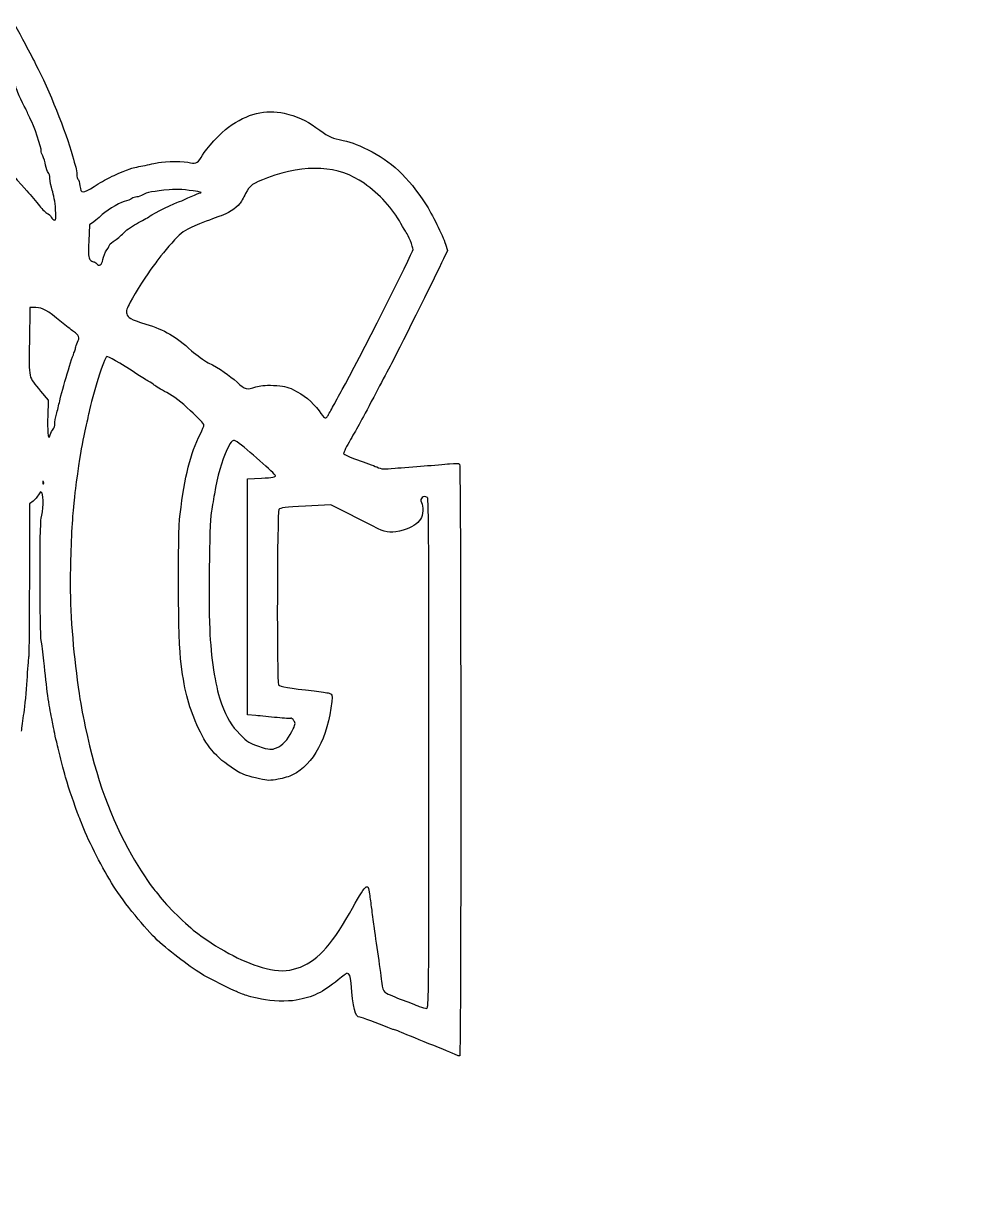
# Model space of a CAD drawing. Extents: x 28 to 619, y 185 to 708.
# Drawn here: x 467.09 to 482.25, y 448.49 to 467.07 of the extents above; entities that cross this region are included whole.
import ezdxf

# ---------------------------------------------------------------- set-up
doc = ezdxf.new("R2010")
doc.units = 0
doc.layers.add('Layer_1', color=7, linetype='CONTINUOUS')

msp = doc.modelspace()

# ---------------------------------------------------------------- linework, layer by layer
at = {"layer": 'Layer_1', "color": 7}
for p, q in [((467.606123, 464.112881), (467.606069, 464.112881)), ((468.145639, 463.857185), (468.134794, 463.597929)), ((468.215839, 463.908552), (468.145639, 463.857185)), ((473.850552, 463.449286), (473.787347, 463.315772)), ((473.818362, 463.549508), (473.850552, 463.449286)), ((468.359782, 463.305903), (468.359854, 463.305903)), ((467.195314, 462.539502), (467.189349, 461.997184)), ((467.293312, 462.539502), (467.195314, 462.539502)), ((467.368808, 461.208407), (467.487231, 461.06412)), ((467.487231, 461.06412), (467.481266, 460.803237)), ((471.933834, 460.801791), (471.933834, 460.801791)), ((467.567805, 460.603083), (467.567914, 460.603679)), ((467.41347, 459.768307), (467.413108, 459.768289)), ((470.662204, 459.813293), (470.886198, 459.823053)), ((470.662204, 457.933752), (470.662204, 459.813293)), ((467.247657, 459.458062), (467.188445, 459.414467)), ((467.188445, 459.414467), (467.188445, 458.223665)), ((471.99225, 459.398797), (471.590135, 459.37718)), ((472.310772, 459.237069), (471.99225, 459.398797)), ((470.662204, 456.054237), (470.662204, 457.933752)), ((470.798556, 456.041585), (470.662204, 456.054237)), ((471.126061, 455.52562), (471.126061, 455.525638)), ((473.555418, 455.439062), (473.555418, 455.439062)), ((473.982241, 450.636089), (473.981645, 450.636667))]:
    msp.add_line(p, q, dxfattribs=at)
for points in [[(466.942979, 467.068361), (466.978116, 467.009439), (467.049418, 466.879504), (467.101418, 466.779607)], [(467.101418, 466.779607), (467.153418, 466.679711), (467.237897, 466.517567), (467.289155, 466.41928)], [(467.289155, 466.41928), (467.501907, 466.011272), (467.766821, 465.351002), (467.876604, 464.955104)], [(467.130102, 465.705366), (467.070258, 465.810684), (466.97132, 466.037208), (466.97132, 466.068875)], [(467.166142, 465.627466), (467.155478, 465.654252), (467.139229, 465.689316), (467.130102, 465.705366)], [(470.361033, 465.41531), (470.665493, 465.631659), (470.948554, 465.701733), (471.250629, 465.635473)], [(471.250629, 465.635473), (471.440914, 465.593721), (471.602696, 465.521081), (471.753634, 465.409599)], [(467.2037, 465.547108), (467.193759, 465.564459), (467.176842, 465.60068), (467.166142, 465.627466)], [(467.3779, 465.033239), (467.387479, 465.066767), (467.255302, 465.456972), (467.2037, 465.547108)], [(469.946844, 464.967991), (469.992771, 465.059935), (470.24637, 465.333814), (470.361033, 465.41531)], [(471.753634, 465.409599), (471.929225, 465.279898), (471.995431, 465.24563), (472.123686, 465.21803)], [(472.123686, 465.21803), (472.299747, 465.180165), (472.38569, 465.149565), (472.58485, 465.053952)], [(467.403023, 464.95552), (467.386214, 464.987656), (467.374827, 465.02263), (467.3779, 465.033239)], [(467.446925, 464.806155), (467.439695, 464.856166), (467.419904, 464.923366), (467.403023, 464.95552)], [(467.876604, 464.955104), (467.894497, 464.890832), (467.917289, 464.811324), (467.92741, 464.778429)], [(469.756324, 464.847816), (469.842773, 464.823018), (469.889006, 464.852154), (469.946844, 464.967991)], [(472.58485, 465.053952), (472.939973, 464.88344), (473.225816, 464.614712), (473.498394, 464.195065)], [(466.847096, 464.75101), (466.860109, 464.723176), (466.893546, 464.684244), (467.150761, 464.397749)], [(467.488405, 464.691781), (467.472862, 464.704614), (467.454209, 464.756143), (467.446925, 464.806155)], [(467.92741, 464.778429), (467.937532, 464.745534), (467.945828, 464.691275), (467.945828, 464.657856)], [(468.471752, 464.614712), (468.565539, 464.660657), (468.622744, 464.684895), (468.79313, 464.750902)], [(468.79313, 464.750902), (468.814548, 464.759216), (468.906582, 464.780797), (468.99764, 464.798889)], [(468.99764, 464.798889), (469.088698, 464.816963), (469.199945, 464.839809), (469.244859, 464.849623)], [(469.244859, 464.849623), (469.353087, 464.8733), (469.672025, 464.872451), (469.756324, 464.847816)], [(472.522259, 464.520202), (472.11886, 464.803642), (471.595268, 464.833664), (470.983582, 464.608441)], [(467.516673, 464.596024), (467.516673, 464.635787), (467.504022, 464.678876), (467.488405, 464.691781)], [(467.554593, 464.40825), (467.533736, 464.471745), (467.516673, 464.556242), (467.516673, 464.596024)], [(467.945828, 464.657856), (467.945828, 464.624418), (467.953781, 464.592174), (467.963541, 464.586173)], [(467.963541, 464.586173), (467.973301, 464.580209), (467.987218, 464.531444), (467.994574, 464.477909)], [(468.223231, 464.471402), (468.301005, 464.521341), (468.412848, 464.585848), (468.471752, 464.614712)], [(470.983582, 464.608441), (470.743267, 464.519949), (470.698786, 464.487976), (470.63352, 464.356721)], [(473.109653, 463.879146), (472.976952, 464.119424), (472.767815, 464.347666), (472.522259, 464.520202)], [(467.150761, 464.397749), (467.21196, 464.329591), (467.301789, 464.22402), (467.350391, 464.163128)], [(467.606069, 464.112881), (467.598658, 464.21182), (467.575433, 464.344738), (467.554593, 464.40825)], [(467.994574, 464.477909), (468.011745, 464.352799), (468.0375, 464.352058), (468.223231, 464.471402)], [(468.996411, 464.335791), (468.97051, 464.317644), (468.927837, 464.302787), (468.901611, 464.302787)], [(469.415679, 464.41651), (469.176719, 464.396755), (469.048121, 464.371994), (468.996411, 464.335791)], [(469.87339, 464.386688), (469.665663, 464.420939), (469.555826, 464.428096), (469.415679, 464.41651)], [(469.713198, 464.28587), (469.783507, 464.319416), (469.86363, 464.353305), (469.891284, 464.361167)], [(469.891284, 464.361167), (469.939903, 464.374904), (469.939307, 464.375807), (469.87339, 464.386688)], [(470.63352, 464.356721), (470.600101, 464.289557), (470.557663, 464.216393), (470.539191, 464.194143)], [(467.350391, 464.163128), (467.39901, 464.102272), (467.454896, 464.047344), (467.474597, 464.041091)], [(468.697861, 464.228285), (468.610634, 464.206307), (468.383785, 464.065997), (468.315229, 463.99164)], [(468.823169, 464.277447), (468.806179, 464.26353), (468.749878, 464.241389), (468.697861, 464.228285)], [(468.901611, 464.302787), (468.875386, 464.302787), (468.840069, 464.291401), (468.823169, 464.277447)], [(469.113351, 463.999285), (469.150277, 464.031186), (469.538583, 464.224887), (469.565604, 464.224887)], [(469.565604, 464.224887), (469.576449, 464.224887), (469.642908, 464.252324), (469.713198, 464.28587)], [(470.539191, 464.194143), (470.480323, 464.123238), (470.337428, 464.030589), (470.244255, 464.002918)], [(473.498394, 464.195065), (473.602845, 464.034259), (473.772743, 463.691481), (473.818362, 463.549508)], [(467.474597, 464.041091), (467.494316, 464.034945), (467.522096, 464.007942), (467.53632, 463.981337)], [(467.53632, 463.981337), (467.550599, 463.954732), (467.575126, 463.932971), (467.59094, 463.932971)], [(467.59094, 463.932971), (467.615142, 463.932971), (467.61751, 463.961184), (467.606123, 464.112881)], [(468.315229, 463.99164), (468.299143, 463.974288), (468.254427, 463.93682), (468.215839, 463.908552)], [(468.928325, 463.893876), (469.01378, 463.93776), (469.097048, 463.985187), (469.113351, 463.999285)], [(470.244255, 464.002918), (470.194624, 463.988097), (470.040487, 463.929573), (469.901713, 463.872675)], [(468.704765, 463.74189), (468.742269, 463.781599), (468.842852, 463.849992), (468.928325, 463.893876)], [(469.901713, 463.872675), (469.678803, 463.781274), (469.63716, 463.75662), (469.544367, 463.661062)], [(473.194114, 463.737932), (473.181643, 463.754018), (473.143687, 463.817549), (473.109653, 463.879146)], [(468.134794, 463.597929), (468.125757, 463.37999), (468.12883, 463.33325), (468.154459, 463.304584)], [(468.471047, 463.543254), (468.471047, 463.551026), (468.508298, 463.582638), (468.553827, 463.613527)], [(468.553827, 463.613527), (468.599356, 463.644434), (468.667279, 463.702181), (468.704765, 463.74189)], [(469.544367, 463.661062), (469.43688, 463.550393), (469.290442, 463.377568), (469.220911, 463.279334)], [(473.301349, 463.466854), (473.301349, 463.505804), (473.225618, 463.69721), (473.194114, 463.737932)], [(468.359854, 463.305903), (468.368891, 463.351993), (468.397702, 463.421072), (468.423729, 463.459426)], [(468.423729, 463.459426), (468.449756, 463.497779), (468.471047, 463.5355), (468.471047, 463.543254)], [(472.17489, 461.235157), (472.407632, 461.646002), (473.301349, 463.416608), (473.301349, 463.466854)], [(468.154459, 463.304584), (468.171268, 463.285841), (468.195578, 463.270514), (468.208663, 463.270514)], [(468.208663, 463.270514), (468.221677, 463.270514), (468.243709, 463.256958), (468.25741, 463.240456)], [(468.25741, 463.240456), (468.299992, 463.189162), (468.341997, 463.216002), (468.359782, 463.305903)], [(469.220911, 463.279334), (469.199493, 463.24906), (469.163995, 463.201814), (469.142017, 463.174359)], [(473.787347, 463.315772), (473.650705, 463.027217), (473.033705, 461.788499), (472.935038, 461.60463)], [(469.142017, 463.174359), (469.08257, 463.100002), (468.875747, 462.772551), (468.795805, 462.62624)], [(467.702458, 462.30638), (467.468831, 462.499829), (467.400348, 462.538851), (467.293312, 462.539502)], [(468.795805, 462.62624), (468.739232, 462.522675), (468.728731, 462.487231), (468.74104, 462.441196)], [(467.892382, 462.160304), (467.852619, 462.187072), (467.767146, 462.252808), (467.702458, 462.30638)], [(468.74104, 462.441196), (468.759114, 462.373526), (468.791124, 462.356157), (469.042681, 462.277443)], [(467.955913, 461.986954), (467.995026, 462.062595), (467.981127, 462.100551), (467.892382, 462.160304)], [(469.042681, 462.277443), (469.348912, 462.18165), (469.514183, 462.085658), (469.774597, 461.852428)], [(467.189349, 461.997184), (467.182662, 461.382299), (467.165997, 461.455536), (467.368808, 461.208407)], [(467.925693, 461.898065), (467.925693, 461.914874), (467.939249, 461.9548), (467.955913, 461.986954)], [(467.671714, 461.050113), (467.71202, 461.232175), (467.874381, 461.771582), (467.907619, 461.833793)], [(467.907619, 461.833793), (467.91756, 461.852392), (467.925693, 461.881329), (467.925693, 461.898065)], [(468.421632, 461.75808), (468.382827, 461.74326), (468.19359, 461.147931), (468.134631, 460.855381)], [(468.919017, 461.468893), (468.608375, 461.673114), (468.446086, 461.767461), (468.421632, 461.75808)], [(469.774597, 461.852428), (469.854159, 461.781161), (469.972491, 461.695526), (470.03754, 461.662142)], [(470.03754, 461.662142), (470.221681, 461.56765), (470.374896, 461.46394), (470.499174, 461.349693)], [(472.935038, 461.60463), (472.877562, 461.497504), (472.779817, 461.313454), (472.717822, 461.19561)], [(469.094319, 461.361478), (469.067533, 461.374853), (468.988657, 461.423111), (468.919017, 461.468893)], [(469.17887, 461.305719), (469.159151, 461.32307), (469.121105, 461.348175), (469.094319, 461.361478)], [(469.377976, 461.186483), (469.288201, 461.234687), (469.198607, 461.288331), (469.17887, 461.305719)], [(469.755998, 460.897151), (469.601662, 461.042052), (469.495241, 461.123512), (469.377976, 461.186483)], [(470.499174, 461.349693), (470.624248, 461.234705), (470.653149, 461.227566), (470.796224, 461.276312)], [(470.796224, 461.276312), (470.864274, 461.299501), (470.93798, 461.305737), (471.077224, 461.300061)], [(471.077224, 461.300061), (471.239188, 461.293374), (471.284717, 461.283614), (471.397825, 461.230512)], [(471.397825, 461.230512), (471.56127, 461.153859), (471.695363, 461.042413), (471.804513, 460.892506)], [(472.020283, 460.952729), (472.056775, 461.022351), (472.126343, 461.149449), (472.17489, 461.235157)], [(472.717822, 461.19561), (472.480381, 460.744315), (472.415205, 460.624808), (472.304501, 460.437704)], [(467.621287, 460.842603), (467.635927, 460.897819), (467.658665, 460.991191), (467.671714, 461.050113)], [(467.594573, 460.688321), (467.594573, 460.717963), (467.606683, 460.787404), (467.621287, 460.842603)], [(468.134631, 460.855381), (468.129209, 460.828595), (468.101899, 460.703648), (468.073866, 460.577725)], [(469.970774, 460.670301), (469.970774, 460.684218), (469.874131, 460.786247), (469.755998, 460.897151)], [(471.804513, 460.892506), (471.893782, 460.769926), (471.902458, 460.763835), (471.933834, 460.801791)], [(471.933834, 460.801791), (471.94486, 460.815166), (471.98381, 460.883107), (472.020283, 460.952729)], [(467.481266, 460.803237), (467.478013, 460.659764), (467.481266, 460.522815), (467.489219, 460.498903)], [(467.567914, 460.603679), (467.582554, 460.620669), (467.594573, 460.658679), (467.594573, 460.688321)], [(469.913262, 460.529214), (469.944892, 460.592961), (469.970774, 460.656456), (469.970774, 460.670301)], [(467.489219, 460.498903), (467.502594, 460.457477), (467.50404, 460.458146), (467.522168, 460.513905)], [(467.522168, 460.513905), (467.532651, 460.546041), (467.553129, 460.586166), (467.567805, 460.603083)], [(468.073866, 460.577725), (468.023457, 460.351273), (468.009413, 460.270915), (467.953907, 459.891266)], [(469.590474, 459.248528), (469.665663, 459.857069), (469.754317, 460.208848), (469.913262, 460.529214)], [(470.501669, 460.399694), (470.437686, 460.445747), (470.405026, 460.422521), (470.341874, 460.286079)], [(472.304501, 460.437704), (472.241657, 460.3315), (472.192802, 460.231965), (472.195929, 460.216511)], [(470.341874, 460.286079), (470.24984, 460.087208), (470.183454, 459.855677), (470.136551, 459.569834)], [(471.110174, 459.861208), (471.110174, 459.88494), (470.645268, 460.296363), (470.501669, 460.399694)], [(472.195929, 460.216511), (472.199363, 460.200064), (472.289788, 460.158258), (472.415856, 460.115115)], [(472.415856, 460.115115), (472.533682, 460.074791), (472.671624, 460.023497), (472.722377, 460.001103)], [(473.882453, 460.051891), (473.983145, 460.063097), (474.030047, 460.061109), (474.043205, 460.045204)], [(467.953907, 459.891266), (467.925133, 459.694275), (467.920777, 459.657114), (467.885677, 459.306962)], [(472.722377, 460.001103), (472.80776, 459.963454), (472.829539, 459.9619), (473.014511, 459.980263)], [(473.014511, 459.980263), (473.124456, 459.991108), (473.332726, 460.008224), (473.477356, 460.018129)], [(473.477356, 460.018129), (473.621967, 460.028069), (473.804264, 460.043252), (473.882453, 460.051891)], [(474.043205, 460.045204), (474.066268, 460.017442), (474.068527, 450.635872), (474.045374, 450.62163)], [(467.413108, 459.768289), (467.406963, 459.783832), (467.402264, 459.779133), (467.40136, 459.75654)], [(467.40136, 459.75654), (467.40136, 459.736008), (467.405155, 459.724495), (467.411662, 459.730965)], [(467.411662, 459.730965), (467.418169, 459.737472), (467.418892, 459.754245), (467.41347, 459.768307)], [(470.886198, 459.823053), (471.065078, 459.830825), (471.110174, 459.838597), (471.110174, 459.861208)], [(467.336582, 459.558917), (467.320315, 459.527413), (467.280208, 459.482029), (467.247657, 459.458062)], [(467.391509, 459.581744), (467.368248, 459.613573), (467.364073, 459.61182), (467.336582, 459.558917)], [(467.378135, 459.186443), (467.411138, 459.295015), (467.419524, 459.543391), (467.391509, 459.581744)], [(470.136551, 459.569834), (470.119923, 459.468076), (470.096914, 459.332627), (470.0856, 459.268843)], [(473.531072, 459.514309), (473.467071, 459.554904), (473.401643, 459.500935), (473.436327, 459.436048)], [(473.555418, 455.439062), (473.555418, 458.740823), (473.551442, 459.501296), (473.531072, 459.514309)], [(471.165119, 459.32462), (471.135893, 459.285146), (471.128881, 456.5766), (471.15789, 456.53165)], [(471.590135, 459.37718), (471.26272, 459.359648), (471.183772, 459.349816), (471.165119, 459.32462)], [(473.436327, 459.436048), (473.469276, 459.374469), (473.460872, 459.235334), (473.42006, 459.168531)], [(467.378135, 457.234827), (467.352614, 457.352292), (467.35209, 459.102705), (467.378135, 459.186443)], [(467.885677, 459.306962), (467.864042, 459.091138), (467.843383, 458.600097), (467.840184, 458.225978)], [(469.605837, 456.862589), (469.558664, 457.208439), (469.547711, 458.902894), (469.590474, 459.248528)], [(470.0856, 459.268843), (470.055235, 459.09797), (470.041535, 457.751655), (470.065845, 457.329988)], [(472.746181, 459.016708), (472.681909, 459.048952), (472.485966, 459.148126), (472.310772, 459.237069)], [(473.42006, 459.168531), (473.374549, 459.093885), (473.278503, 459.032993), (473.142639, 458.992651)], [(473.142639, 458.992651), (472.978145, 458.943796), (472.87955, 458.949779), (472.746181, 459.016708)], [(467.188445, 458.223665), (467.188445, 457.568725), (467.183023, 457.005502), (467.177239, 456.972028)], [(467.840184, 458.225978), (467.835846, 457.714837), (467.882568, 457.075575), (467.967011, 456.492537)], [(470.065845, 457.329988), (470.09151, 456.885109), (470.162705, 456.457455), (470.249009, 456.229557)], [(467.420555, 456.911208), (467.407903, 457.039752), (467.388871, 457.185376), (467.378135, 457.234827)], [(467.177239, 456.972028), (467.171456, 456.938573), (467.158027, 456.77097), (467.147471, 456.599573)], [(467.545556, 455.995785), (467.500497, 456.199716), (467.464367, 456.464323), (467.420555, 456.911208)], [(469.885608, 455.833641), (469.730007, 456.169081), (469.670652, 456.387363), (469.605837, 456.862589)], [(467.147471, 456.599573), (467.136807, 456.428175), (467.114938, 456.195903), (467.098653, 456.083427)], [(471.15789, 456.53165), (471.176777, 456.502387), (471.330191, 456.476379), (471.725204, 456.435459)], [(467.967011, 456.492537), (468.009359, 456.199987), (468.023692, 456.118979), (468.078963, 455.859523)], [(471.725204, 456.435459), (471.827829, 456.424795), (471.935823, 456.40701), (471.965193, 456.39584)], [(471.965193, 456.39584), (472.017157, 456.376085), (472.018241, 456.372542), (472.005896, 456.263591)], [(470.249009, 456.229557), (470.335711, 456.000629), (470.41137, 455.875663), (470.544324, 455.741806)], [(472.005896, 456.263591), (471.939925, 455.681384), (471.717197, 455.264357), (471.381359, 455.094134)], [(467.098653, 456.083427), (467.082386, 455.970951), (467.064492, 455.839479), (467.058944, 455.791275)], [(467.586079, 455.791275), (467.580295, 455.828761), (467.56213, 455.920795), (467.545556, 455.995785)], [(471.136779, 456.007732), (471.025731, 456.01948), (470.873528, 456.034644), (470.798556, 456.041585)], [(471.355043, 455.996707), (471.346006, 455.991104), (471.247827, 455.996707), (471.136779, 456.007732)], [(471.402615, 455.959184), (471.385444, 455.985392), (471.364044, 456.002273), (471.355043, 455.996707)], [(467.62398, 455.615973), (467.608798, 455.674895), (467.59179, 455.753789), (467.586079, 455.791275)], [(468.078963, 455.859523), (468.254536, 455.035194), (468.486627, 454.394824), (468.817711, 453.821256)], [(470.516074, 455.145483), (470.194371, 455.339618), (470.033094, 455.515643), (469.885608, 455.833641)], [(471.126061, 455.525638), (471.223517, 455.566359), (471.30449, 455.652718), (471.372142, 455.788148)], [(471.372142, 455.788148), (471.430594, 455.905143), (471.432202, 455.914053), (471.402615, 455.959184)], [(467.702278, 455.304355), (467.674335, 455.416831), (467.63909, 455.557069), (467.62398, 455.615973)], [(470.544324, 455.741806), (470.667915, 455.617383), (470.697304, 455.598369), (470.837506, 455.551972)], [(470.837506, 455.551972), (471.018393, 455.492128), (471.040986, 455.490068), (471.126061, 455.52562)], [(473.520463, 451.376427), (473.552815, 451.379681), (473.554605, 451.587534), (473.555418, 455.439062)], [(467.770906, 455.041411), (467.761145, 455.073547), (467.730239, 455.191879), (467.702278, 455.304355)], [(470.854008, 455.032555), (470.680712, 455.071469), (470.586672, 455.102882), (470.516074, 455.145483)], [(471.381359, 455.094134), (471.33771, 455.072011), (471.235609, 455.041375), (471.154456, 455.026048)], [(467.944454, 454.515523), (467.929272, 454.550624), (467.815694, 454.89454), (467.770906, 455.041411)], [(471.154456, 455.026048), (471.020779, 455.000798), (470.992529, 455.001413), (470.854008, 455.032555)], [(468.034012, 454.291548), (467.994068, 454.393306), (467.953763, 454.494106), (467.944454, 454.515523)], [(468.529011, 453.325046), (468.358716, 453.593575), (468.141445, 454.017777), (468.034012, 454.291548)], [(468.817711, 453.821256), (468.939549, 453.610167), (469.124665, 453.325028), (469.173881, 453.272595)], [(472.288035, 452.889259), (472.56298, 453.37428), (472.584814, 453.395138), (472.608907, 453.195996)], [(469.227345, 452.46493), (469.044578, 452.63255), (468.695511, 453.0625), (468.529011, 453.325046)], [(469.173881, 453.272595), (469.189064, 453.256509), (469.223351, 453.214034), (469.250137, 453.178338)], [(472.608907, 453.195996), (472.615594, 453.139767), (472.629222, 453.036798), (472.63891, 452.967177)], [(469.250137, 453.178338), (469.37118, 453.017007), (469.698215, 452.696081), (469.872143, 452.567917)], [(471.45268, 452.014556), (471.755984, 452.11335), (471.982834, 452.3509), (472.288035, 452.889259)], [(472.63891, 452.967177), (472.64867, 452.897537), (472.665696, 452.770457), (472.676866, 452.684749)], [(472.676866, 452.684749), (472.688072, 452.599059), (472.718437, 452.384319), (472.744391, 452.207571)], [(469.970774, 451.899948), (469.771397, 452.0179), (469.440874, 452.269078), (469.227345, 452.46493)], [(469.872143, 452.567917), (470.25548, 452.285489), (470.624718, 452.096794), (470.959019, 452.012568)], [(472.744391, 452.207571), (472.770346, 452.030823), (472.79724, 451.836688), (472.804163, 451.776175)], [(470.48692, 451.643456), (470.420045, 451.669917), (470.042366, 451.8576), (469.970774, 451.899948)], [(470.959019, 452.012568), (471.154184, 451.96337), (471.297332, 451.963966), (471.45268, 452.014556)], [(472.247187, 451.934578), (472.2405, 451.934578), (472.178776, 451.888742), (472.109968, 451.83235)], [(472.313827, 451.779067), (472.305332, 451.891236), (472.287204, 451.933602), (472.247187, 451.934578)], [(472.109968, 451.83235), (471.860363, 451.62775), (471.707473, 451.553392), (471.439251, 451.506128)], [(472.451824, 451.233713), (472.38128, 451.233713), (472.343794, 451.381868), (472.313827, 451.779067)], [(472.804163, 451.776175), (472.811754, 451.709337), (472.830063, 451.654102), (472.850704, 451.635413)], [(470.584304, 451.60344), (470.552168, 451.616995), (470.508338, 451.634979), (470.48692, 451.643456)], [(470.886198, 451.524022), (470.68843, 451.567201), (470.640045, 451.579925), (470.584304, 451.60344)], [(471.439251, 451.506128), (471.295832, 451.480842), (471.047185, 451.488958), (470.886198, 451.524022)], [(472.850704, 451.635413), (472.869393, 451.618604), (472.980621, 451.568213), (473.097869, 451.523624)], [(473.097869, 451.523624), (473.215153, 451.479053), (473.350529, 451.426927), (473.398733, 451.407804)], [(473.398733, 451.407804), (473.446937, 451.388682), (473.50172, 451.374566), (473.520463, 451.376427)], [(472.89786, 451.070865), (472.747988, 451.135769), (472.479712, 451.233713), (472.451824, 451.233713)], [(472.99058, 451.038945), (472.980097, 451.038945), (472.938382, 451.053224), (472.89786, 451.070865)], [(473.092176, 451.002002), (473.046773, 451.022317), (473.001045, 451.038945), (472.99058, 451.038945)], [(473.554551, 450.812963), (473.345649, 450.896611), (473.137578, 450.981668), (473.092176, 451.002002)], [(473.981645, 450.636667), (473.955636, 450.650042), (473.763434, 450.729316), (473.554551, 450.812963)], [(474.045374, 450.62163), (474.036699, 450.616207), (474.00825, 450.623437), (473.982241, 450.636089)]]:
    msp.add_open_spline(points, degree=3, dxfattribs=at)
at = {"layer": 'Layer_1', "color": 5}
msp.add_open_spline([(490.072832, 451.447215), (485.075043, 448.234546), (479.748297, 445.492718), (474.157587, 443.278755)], degree=3, dxfattribs=at)

doc.saveas('drawing.dxf')
